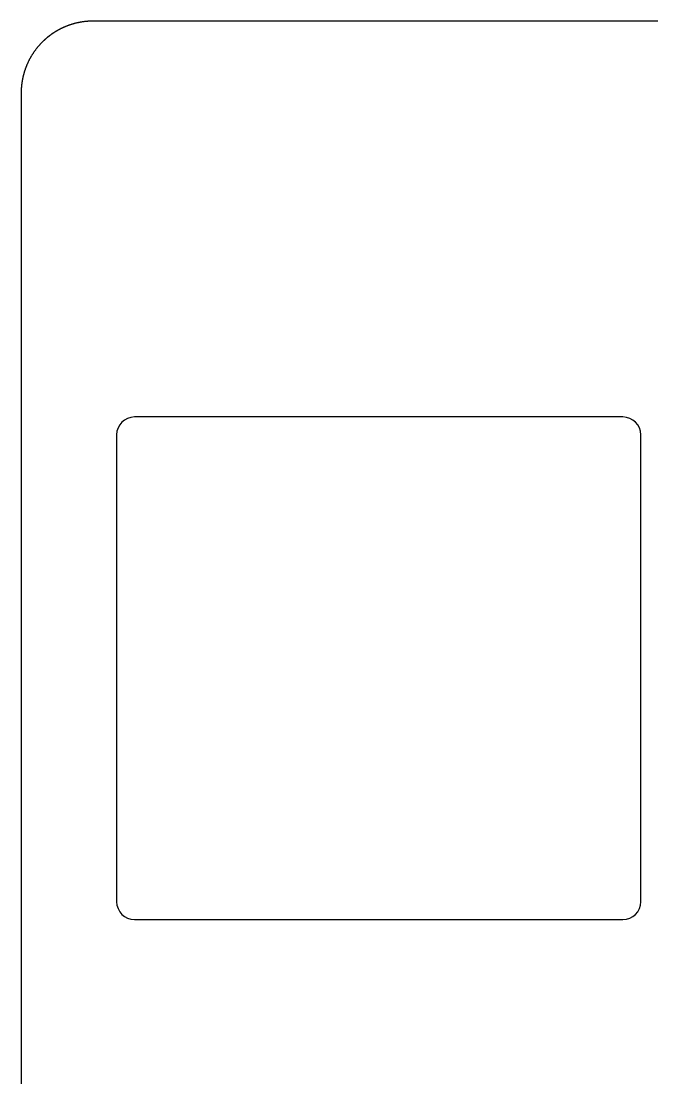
# Model space of a CAD drawing. Header units: millimetres. Extents: x -10 to 277, y -95 to 18.
# Drawn here: x -9.9 to 7.66, y -11.41 to 18.03 of the extents above; entities that cross this region are included whole.
import ezdxf

# ---------------------------------------------------------------- set-up
doc = ezdxf.new("R2010")
doc.units = ezdxf.units.MM
doc.header["$MEASUREMENT"] = 0
doc.layers.add('Edge.Cuts', color=53, linetype='CONTINUOUS')

msp = doc.modelspace()

# ---------------------------------------------------------------- linework, layer by layer
at = {"layer": 'Edge.Cuts', "linetype": 'Continuous'}
for p, q in [((-8.424894, 17.955894), (-8.437087, 17.952535)), ((-8.41268, 17.959175), (-8.424894, 17.955894)), ((-8.400446, 17.962379), (-8.41268, 17.959175)), ((-8.388191, 17.965505), (-8.400446, 17.962379)), ((-8.375918, 17.968553), (-8.388191, 17.965505)), ((-8.363626, 17.971524), (-8.375918, 17.968553)), ((-8.351316, 17.974417), (-8.363626, 17.971524)), ((-8.338988, 17.977232), (-8.351316, 17.974417)), ((-8.326642, 17.979969), (-8.338988, 17.977232)), ((-8.31428, 17.982628), (-8.326642, 17.979969)), ((-8.301902, 17.985208), (-8.31428, 17.982628)), ((-8.289507, 17.98771), (-8.301902, 17.985208)), ((-8.277098, 17.990134), (-8.289507, 17.98771)), ((-8.264673, 17.992479), (-8.277098, 17.990134)), ((-8.252234, 17.994745), (-8.264673, 17.992479)), ((-8.239781, 17.996933), (-8.252234, 17.994745)), ((-8.227315, 17.999041), (-8.239781, 17.996933)), ((-8.214836, 18.001071), (-8.227315, 17.999041)), ((-8.202344, 18.003022), (-8.214836, 18.001071)), ((-8.18984, 18.004894), (-8.202344, 18.003022)), ((-8.177325, 18.006686), (-8.18984, 18.004894)), ((-8.164798, 18.0084), (-8.177325, 18.006686)), ((-8.152261, 18.010034), (-8.164798, 18.0084)), ((-8.139714, 18.011589), (-8.152261, 18.010034)), ((-8.127157, 18.013064), (-8.139714, 18.011589)), ((-8.114592, 18.01446), (-8.127157, 18.013064)), ((-8.102017, 18.015777), (-8.114592, 18.01446)), ((-8.089434, 18.017014), (-8.102017, 18.015777)), ((-8.076843, 18.018171), (-8.089434, 18.017014)), ((-8.064245, 18.019249), (-8.076843, 18.018171)), ((-8.05164, 18.020247), (-8.064245, 18.019249)), ((-8.039028, 18.021166), (-8.05164, 18.020247)), ((-8.02641, 18.022004), (-8.039028, 18.021166)), ((-8.013787, 18.022763), (-8.02641, 18.022004)), ((-8.001159, 18.023442), (-8.013787, 18.022763)), ((-7.988526, 18.024042), (-8.001159, 18.023442)), ((-7.975889, 18.024561), (-7.988526, 18.024042)), ((-7.963248, 18.025001), (-7.975889, 18.024561)), ((-7.950603, 18.02536), (-7.963248, 18.025001)), ((-7.937956, 18.02564), (-7.950603, 18.02536)), ((-7.925306, 18.02584), (-7.937956, 18.02564)), ((-7.912654, 18.02596), (-7.925306, 18.02584)), ((-7.9, 18.026), (-7.912654, 18.02596)), ((12.1584, 18.026), (-7.9, 18.026)), ((-9.051356, 17.661343), (-9.056521, 17.657695)), ((-9.046179, 17.664976), (-9.051356, 17.661343)), ((-9.040991, 17.668592), (-9.046179, 17.664976)), ((-9.035791, 17.672192), (-9.040991, 17.668592)), ((-9.03058, 17.675775), (-9.035791, 17.672192)), ((-9.025357, 17.679343), (-9.03058, 17.675775)), ((-9.020124, 17.682893), (-9.025357, 17.679343)), ((-9.014879, 17.686427), (-9.020124, 17.682893)), ((-9.009623, 17.689944), (-9.014879, 17.686427)), ((-9.004355, 17.693444), (-9.009623, 17.689944)), ((-8.999077, 17.696928), (-9.004355, 17.693444)), ((-8.993787, 17.700396), (-8.999077, 17.696928)), ((-8.988487, 17.703846), (-8.993787, 17.700396)), ((-8.983176, 17.70728), (-8.988487, 17.703846)), ((-8.977854, 17.710696), (-8.983176, 17.70728)), ((-8.972521, 17.714097), (-8.977854, 17.710696)), ((-8.967178, 17.71748), (-8.972521, 17.714097)), ((-8.961823, 17.720846), (-8.967178, 17.71748)), ((-8.956458, 17.724195), (-8.961823, 17.720846)), ((-8.951082, 17.727528), (-8.956458, 17.724195)), ((-8.945696, 17.730843), (-8.951082, 17.727528)), ((-8.940299, 17.734142), (-8.945696, 17.730843)), ((-8.934893, 17.737423), (-8.940299, 17.734142)), ((-8.929475, 17.740687), (-8.934893, 17.737423)), ((-8.924047, 17.743934), (-8.929475, 17.740687)), ((-8.918609, 17.747164), (-8.924047, 17.743934)), ((-8.913161, 17.750376), (-8.918609, 17.747164)), ((-8.907702, 17.753572), (-8.913161, 17.750376)), ((-8.902234, 17.75675), (-8.907702, 17.753572)), ((-8.896755, 17.759911), (-8.902234, 17.75675)), ((-8.891267, 17.763055), (-8.896755, 17.759911)), ((-8.885768, 17.766181), (-8.891267, 17.763055)), ((-8.88026, 17.76929), (-8.885768, 17.766181)), ((-8.874741, 17.772381), (-8.88026, 17.76929)), ((-8.869213, 17.775455), (-8.874741, 17.772381)), ((-8.863675, 17.778512), (-8.869213, 17.775455)), ((-8.858128, 17.78155), (-8.863675, 17.778512)), ((-8.852571, 17.784572), (-8.858128, 17.78155)), ((-8.847004, 17.787576), (-8.852571, 17.784572)), ((-8.841428, 17.790562), (-8.847004, 17.787576)), ((-8.835843, 17.79353), (-8.841428, 17.790562)), ((-8.830247, 17.796482), (-8.835843, 17.79353)), ((-8.824643, 17.799415), (-8.830247, 17.796482)), ((-8.81903, 17.80233), (-8.824643, 17.799415)), ((-8.813407, 17.805228), (-8.81903, 17.80233)), ((-8.807775, 17.808108), (-8.813407, 17.805228)), ((-8.802134, 17.81097), (-8.807775, 17.808108)), ((-8.796484, 17.813815), (-8.802134, 17.81097)), ((-8.790825, 17.816641), (-8.796484, 17.813815)), ((-8.785157, 17.81945), (-8.790825, 17.816641)), ((-8.77948, 17.82224), (-8.785157, 17.81945)), ((-8.773794, 17.825013), (-8.77948, 17.82224)), ((-8.7681, 17.827767), (-8.773794, 17.825013)), ((-8.762397, 17.830504), (-8.7681, 17.827767)), ((-8.756685, 17.833223), (-8.762397, 17.830504)), ((-8.750965, 17.835923), (-8.756685, 17.833223)), ((-8.745236, 17.838606), (-8.750965, 17.835923)), ((-8.739499, 17.84127), (-8.745236, 17.838606)), ((-8.733753, 17.843916), (-8.739499, 17.84127)), ((-8.727999, 17.846544), (-8.733753, 17.843916)), ((-8.722237, 17.849154), (-8.727999, 17.846544)), ((-8.716466, 17.851746), (-8.722237, 17.849154)), ((-8.710688, 17.854319), (-8.716466, 17.851746)), ((-8.704901, 17.856874), (-8.710688, 17.854319)), ((-8.699106, 17.859411), (-8.704901, 17.856874)), ((-8.693303, 17.861929), (-8.699106, 17.859411)), ((-8.687492, 17.864429), (-8.693303, 17.861929)), ((-8.681674, 17.866911), (-8.687492, 17.864429)), ((-8.675847, 17.869374), (-8.681674, 17.866911)), ((-8.670013, 17.871819), (-8.675847, 17.869374)), ((-8.664171, 17.874245), (-8.670013, 17.871819)), ((-8.652465, 17.879042), (-8.664171, 17.874245)), ((-8.640728, 17.883765), (-8.652465, 17.879042)), ((-8.628962, 17.888414), (-8.640728, 17.883765)), ((-8.617167, 17.892988), (-8.628962, 17.888414)), ((-8.605344, 17.897487), (-8.617167, 17.892988)), ((-8.593492, 17.901912), (-8.605344, 17.897487)), ((-8.581613, 17.906261), (-8.593492, 17.901912)), ((-8.569706, 17.910535), (-8.581613, 17.906261)), ((-8.557773, 17.914734), (-8.569706, 17.910535)), ((-8.545814, 17.918857), (-8.557773, 17.914734)), ((-8.533829, 17.922904), (-8.545814, 17.918857)), ((-8.521819, 17.926875), (-8.533829, 17.922904)), ((-8.509785, 17.930771), (-8.521819, 17.926875)), ((-8.497726, 17.93459), (-8.509785, 17.930771)), ((-8.485644, 17.938332), (-8.497726, 17.93459)), ((-8.473538, 17.941998), (-8.485644, 17.938332)), ((-8.46141, 17.945587), (-8.473538, 17.941998)), ((-8.449259, 17.9491), (-8.46141, 17.945587)), ((-8.437087, 17.952535), (-8.449259, 17.9491)), ((-9.383928, 17.366855), (-9.392378, 17.357445)), ((-9.375418, 17.376213), (-9.383928, 17.366855)), ((-9.366849, 17.385517), (-9.375418, 17.376213)), ((-9.35822, 17.394767), (-9.366849, 17.385517)), ((-9.349533, 17.403963), (-9.35822, 17.394767)), ((-9.340787, 17.413104), (-9.349533, 17.403963)), ((-9.331982, 17.422191), (-9.340787, 17.413104)), ((-9.32312, 17.431223), (-9.331982, 17.422191)), ((-9.3142, 17.4402), (-9.32312, 17.431223)), ((-9.312567, 17.441831), (-9.3142, 17.4402)), ((-9.308077, 17.446296), (-9.312567, 17.441831)), ((-9.303575, 17.450746), (-9.308077, 17.446296)), ((-9.299058, 17.455182), (-9.303575, 17.450746)), ((-9.294528, 17.459602), (-9.299058, 17.455182)), ((-9.289984, 17.464009), (-9.294528, 17.459602)), ((-9.285426, 17.4684), (-9.289984, 17.464009)), ((-9.280854, 17.472778), (-9.285426, 17.4684)), ((-9.27627, 17.47714), (-9.280854, 17.472778)), ((-9.271671, 17.481489), (-9.27627, 17.47714)), ((-9.267059, 17.485821), (-9.271671, 17.481489)), ((-9.262433, 17.49014), (-9.267059, 17.485821)), ((-9.257794, 17.494443), (-9.262433, 17.49014)), ((-9.253141, 17.498733), (-9.257794, 17.494443)), ((-9.248475, 17.503006), (-9.253141, 17.498733)), ((-9.243796, 17.507265), (-9.248475, 17.503006)), ((-9.239104, 17.511509), (-9.243796, 17.507265)), ((-9.234397, 17.515738), (-9.239104, 17.511509)), ((-9.229678, 17.519952), (-9.234397, 17.515738)), ((-9.224946, 17.524151), (-9.229678, 17.519952)), ((-9.220201, 17.528335), (-9.224946, 17.524151)), ((-9.215442, 17.532504), (-9.220201, 17.528335)), ((-9.210671, 17.536657), (-9.215442, 17.532504)), ((-9.205886, 17.540796), (-9.210671, 17.536657)), ((-9.201089, 17.544918), (-9.205886, 17.540796)), ((-9.196278, 17.549027), (-9.201089, 17.544918)), ((-9.191455, 17.553119), (-9.196278, 17.549027)), ((-9.186618, 17.557196), (-9.191455, 17.553119)), ((-9.18177, 17.561258), (-9.186618, 17.557196)), ((-9.176907, 17.565304), (-9.18177, 17.561258)), ((-9.172034, 17.569335), (-9.176907, 17.565304)), ((-9.167146, 17.573351), (-9.172034, 17.569335)), ((-9.162247, 17.57735), (-9.167146, 17.573351)), ((-9.157334, 17.581335), (-9.162247, 17.57735)), ((-9.15241, 17.585303), (-9.157334, 17.581335)), ((-9.147472, 17.589256), (-9.15241, 17.585303)), ((-9.142523, 17.593193), (-9.147472, 17.589256)), ((-9.13756, 17.597115), (-9.142523, 17.593193)), ((-9.132586, 17.601021), (-9.13756, 17.597115)), ((-9.127599, 17.604911), (-9.132586, 17.601021)), ((-9.122601, 17.608785), (-9.127599, 17.604911)), ((-9.117589, 17.612644), (-9.122601, 17.608785)), ((-9.112566, 17.616486), (-9.117589, 17.612644)), ((-9.107531, 17.620313), (-9.112566, 17.616486)), ((-9.102484, 17.624123), (-9.107531, 17.620313)), ((-9.097424, 17.627918), (-9.102484, 17.624123)), ((-9.092353, 17.631696), (-9.097424, 17.627918)), ((-9.087269, 17.635459), (-9.092353, 17.631696)), ((-9.082174, 17.639205), (-9.087269, 17.635459)), ((-9.077067, 17.642936), (-9.082174, 17.639205)), ((-9.071948, 17.64665), (-9.077067, 17.642936)), ((-9.066817, 17.650348), (-9.071948, 17.64665)), ((-9.061676, 17.654029), (-9.066817, 17.650348)), ((-9.056521, 17.657695), (-9.061676, 17.654029)), ((-9.603534, 17.073827), (-9.610126, 17.063034)), ((-9.596875, 17.084578), (-9.603534, 17.073827)), ((-9.590148, 17.095286), (-9.596875, 17.084578)), ((-9.583353, 17.105951), (-9.590148, 17.095286)), ((-9.576491, 17.116572), (-9.583353, 17.105951)), ((-9.569563, 17.12715), (-9.576491, 17.116572)), ((-9.562567, 17.137684), (-9.569563, 17.12715)), ((-9.555506, 17.148173), (-9.562567, 17.137684)), ((-9.548378, 17.158617), (-9.555506, 17.148173)), ((-9.541184, 17.169016), (-9.548378, 17.158617)), ((-9.533925, 17.179368), (-9.541184, 17.169016)), ((-9.526601, 17.189675), (-9.533925, 17.179368)), ((-9.519211, 17.199935), (-9.526601, 17.189675)), ((-9.511757, 17.210148), (-9.519211, 17.199935)), ((-9.504239, 17.220313), (-9.511757, 17.210148)), ((-9.496656, 17.230431), (-9.504239, 17.220313)), ((-9.48901, 17.2405), (-9.496656, 17.230431)), ((-9.4813, 17.250521), (-9.48901, 17.2405)), ((-9.473526, 17.260493), (-9.4813, 17.250521)), ((-9.46569, 17.270416), (-9.473526, 17.260493)), ((-9.457791, 17.280289), (-9.46569, 17.270416)), ((-9.44983, 17.290113), (-9.457791, 17.280289)), ((-9.441806, 17.299885), (-9.44983, 17.290113)), ((-9.433721, 17.309607), (-9.441806, 17.299885)), ((-9.425574, 17.319278), (-9.433721, 17.309607)), ((-9.417366, 17.328898), (-9.425574, 17.319278)), ((-9.409097, 17.338466), (-9.417366, 17.328898)), ((-9.400768, 17.347982), (-9.409097, 17.338466)), ((-9.392378, 17.357445), (-9.400768, 17.347982)), ((-9.752084, 16.78082), (-9.754462, 16.774958)), ((-9.749687, 16.786674), (-9.752084, 16.78082)), ((-9.747272, 16.79252), (-9.749687, 16.786674)), ((-9.742386, 16.80419), (-9.747272, 16.79252)), ((-9.737427, 16.815829), (-9.742386, 16.80419)), ((-9.732394, 16.827436), (-9.737427, 16.815829)), ((-9.727287, 16.83901), (-9.732394, 16.827436)), ((-9.722108, 16.850552), (-9.727287, 16.83901)), ((-9.716856, 16.862061), (-9.722108, 16.850552)), ((-9.711531, 16.873537), (-9.716856, 16.862061)), ((-9.706134, 16.884978), (-9.711531, 16.873537)), ((-9.700665, 16.896385), (-9.706134, 16.884978)), ((-9.695124, 16.907757), (-9.700665, 16.896385)), ((-9.689511, 16.919093), (-9.695124, 16.907757)), ((-9.683826, 16.930394), (-9.689511, 16.919093)), ((-9.678071, 16.941658), (-9.683826, 16.930394)), ((-9.672244, 16.952885), (-9.678071, 16.941658)), ((-9.666347, 16.964075), (-9.672244, 16.952885)), ((-9.660379, 16.975228), (-9.666347, 16.964075)), ((-9.65434, 16.986342), (-9.660379, 16.975228)), ((-9.648232, 16.997417), (-9.65434, 16.986342)), ((-9.642054, 17.008454), (-9.648232, 16.997417)), ((-9.635806, 17.019451), (-9.642054, 17.008454)), ((-9.62949, 17.030408), (-9.635806, 17.019451)), ((-9.623104, 17.041324), (-9.62949, 17.030408)), ((-9.616649, 17.0522), (-9.623104, 17.041324)), ((-9.610126, 17.063034), (-9.616649, 17.0522)), ((-9.846407, 16.485906), (-9.847852, 16.479748)), ((-9.844943, 16.492058), (-9.846407, 16.485906)), ((-9.843459, 16.498207), (-9.844943, 16.492058)), ((-9.841956, 16.50435), (-9.843459, 16.498207)), ((-9.840433, 16.510489), (-9.841956, 16.50435)), ((-9.838891, 16.516622), (-9.840433, 16.510489)), ((-9.83733, 16.522751), (-9.838891, 16.516622)), ((-9.835749, 16.528875), (-9.83733, 16.522751)), ((-9.834149, 16.534995), (-9.835749, 16.528875)), ((-9.832529, 16.541108), (-9.834149, 16.534995)), ((-9.83089, 16.547217), (-9.832529, 16.541108)), ((-9.829232, 16.553321), (-9.83089, 16.547217)), ((-9.827554, 16.55942), (-9.829232, 16.553321)), ((-9.825858, 16.565512), (-9.827554, 16.55942)), ((-9.824141, 16.5716), (-9.825858, 16.565512)), ((-9.822406, 16.577683), (-9.824141, 16.5716)), ((-9.820651, 16.58376), (-9.822406, 16.577683)), ((-9.818878, 16.589831), (-9.820651, 16.58376)), ((-9.817085, 16.595897), (-9.818878, 16.589831)), ((-9.815272, 16.601957), (-9.817085, 16.595897)), ((-9.813441, 16.608011), (-9.815272, 16.601957)), ((-9.81159, 16.61406), (-9.813441, 16.608011)), ((-9.809721, 16.620103), (-9.81159, 16.61406)), ((-9.807832, 16.626139), (-9.809721, 16.620103)), ((-9.805924, 16.63217), (-9.807832, 16.626139)), ((-9.803997, 16.638195), (-9.805924, 16.63217)), ((-9.802051, 16.644214), (-9.803997, 16.638195)), ((-9.800086, 16.650226), (-9.802051, 16.644214)), ((-9.798102, 16.656232), (-9.800086, 16.650226)), ((-9.796099, 16.662232), (-9.798102, 16.656232)), ((-9.794077, 16.668226), (-9.796099, 16.662232)), ((-9.792036, 16.674213), (-9.794077, 16.668226)), ((-9.789976, 16.680194), (-9.792036, 16.674213)), ((-9.787898, 16.686168), (-9.789976, 16.680194)), ((-9.7858, 16.692136), (-9.787898, 16.686168)), ((-9.783684, 16.698097), (-9.7858, 16.692136)), ((-9.781548, 16.704052), (-9.783684, 16.698097)), ((-9.779394, 16.709999), (-9.781548, 16.704052)), ((-9.777221, 16.71594), (-9.779394, 16.709999)), ((-9.775029, 16.721874), (-9.777221, 16.71594)), ((-9.772819, 16.727801), (-9.775029, 16.721874)), ((-9.77059, 16.733721), (-9.772819, 16.727801)), ((-9.768342, 16.739633), (-9.77059, 16.733721)), ((-9.766075, 16.745539), (-9.768342, 16.739633)), ((-9.76379, 16.751438), (-9.766075, 16.745539)), ((-9.761486, 16.757329), (-9.76379, 16.751438)), ((-9.759163, 16.763213), (-9.761486, 16.757329)), ((-9.756822, 16.769089), (-9.759163, 16.763213)), ((-9.754462, 16.774958), (-9.756822, 16.769089)), ((-9.893051, 16.192627), (-9.893568, 16.186323)), ((-9.892515, 16.19893), (-9.893051, 16.192627)), ((-9.891958, 16.205229), (-9.892515, 16.19893)), ((-9.891381, 16.211528), (-9.891958, 16.205229)), ((-9.890785, 16.217824), (-9.891381, 16.211528)), ((-9.890169, 16.224119), (-9.890785, 16.217824)), ((-9.889532, 16.230411), (-9.890169, 16.224119)), ((-9.888876, 16.236702), (-9.889532, 16.230411)), ((-9.8882, 16.24299), (-9.888876, 16.236702)), ((-9.887504, 16.249276), (-9.8882, 16.24299)), ((-9.886788, 16.255559), (-9.887504, 16.249276)), ((-9.886053, 16.261841), (-9.886788, 16.255559)), ((-9.885297, 16.26812), (-9.886053, 16.261841)), ((-9.884522, 16.274397), (-9.885297, 16.26812)), ((-9.883726, 16.28067), (-9.884522, 16.274397)), ((-9.882911, 16.286942), (-9.883726, 16.28067)), ((-9.882076, 16.29321), (-9.882911, 16.286942)), ((-9.881221, 16.299477), (-9.882076, 16.29321)), ((-9.880347, 16.305739), (-9.881221, 16.299477)), ((-9.879452, 16.312), (-9.880347, 16.305739)), ((-9.878538, 16.318257), (-9.879452, 16.312)), ((-9.877604, 16.324512), (-9.878538, 16.318257)), ((-9.876651, 16.330764), (-9.877604, 16.324512)), ((-9.875677, 16.337013), (-9.876651, 16.330764)), ((-9.874684, 16.343258), (-9.875677, 16.337013)), ((-9.873671, 16.3495), (-9.874684, 16.343258)), ((-9.872638, 16.355739), (-9.873671, 16.3495)), ((-9.871585, 16.361975), (-9.872638, 16.355739)), ((-9.870513, 16.368207), (-9.871585, 16.361975)), ((-9.869421, 16.374436), (-9.870513, 16.368207)), ((-9.868309, 16.380661), (-9.869421, 16.374436)), ((-9.867178, 16.386884), (-9.868309, 16.380661)), ((-9.866027, 16.393102), (-9.867178, 16.386884)), ((-9.864856, 16.399317), (-9.866027, 16.393102)), ((-9.863666, 16.405528), (-9.864856, 16.399317)), ((-9.862456, 16.411735), (-9.863666, 16.405528)), ((-9.861226, 16.417938), (-9.862456, 16.411735)), ((-9.859977, 16.424138), (-9.861226, 16.417938)), ((-9.858708, 16.430333), (-9.859977, 16.424138)), ((-9.857419, 16.436525), (-9.858708, 16.430333)), ((-9.856111, 16.442712), (-9.857419, 16.436525)), ((-9.854784, 16.448896), (-9.856111, 16.442712)), ((-9.853436, 16.455075), (-9.854784, 16.448896)), ((-9.85207, 16.46125), (-9.853436, 16.455075)), ((-9.850683, 16.46742), (-9.85207, 16.46125)), ((-9.849277, 16.473587), (-9.850683, 16.46742)), ((-9.847852, 16.479748), (-9.849277, 16.473587)), ((-9.899999, 16.028308), (-9.9, 16.026)), ((-9.9, 16.026), (-9.9, -93.226)), ((-9.899981, 16.03464), (-9.899999, 16.028308)), ((-9.899944, 16.040969), (-9.899981, 16.03464)), ((-9.899887, 16.047299), (-9.899944, 16.040969)), ((-9.899809, 16.053627), (-9.899887, 16.047299)), ((-9.899712, 16.059957), (-9.899809, 16.053627)), ((-9.899595, 16.066284), (-9.899712, 16.059957)), ((-9.899457, 16.072612), (-9.899595, 16.066284)), ((-9.8993, 16.078937), (-9.899457, 16.072612)), ((-9.899123, 16.085264), (-9.8993, 16.078937)), ((-9.898925, 16.091588), (-9.899123, 16.085264)), ((-9.898708, 16.097912), (-9.898925, 16.091588)), ((-9.898471, 16.104235), (-9.898708, 16.097912)), ((-9.898213, 16.110557), (-9.898471, 16.104235)), ((-9.897936, 16.116877), (-9.898213, 16.110557)), ((-9.897639, 16.123198), (-9.897936, 16.116877)), ((-9.897322, 16.129516), (-9.897639, 16.123198)), ((-9.896984, 16.135834), (-9.897322, 16.129516)), ((-9.896627, 16.14215), (-9.896984, 16.135834)), ((-9.89625, 16.148465), (-9.896627, 16.14215)), ((-9.895853, 16.154778), (-9.89625, 16.148465)), ((-9.895436, 16.161091), (-9.895853, 16.154778)), ((-9.894999, 16.1674), (-9.895436, 16.161091)), ((-9.894542, 16.17371), (-9.894999, 16.1674)), ((-9.894065, 16.180017), (-9.894542, 16.17371)), ((-9.893568, 16.186323), (-9.894065, 16.180017)), ((6.858916, 7), (-6.741083, 7)), ((-7.241084, 6.499999), (-7.241084, -6.499999)), ((7.358916, -6.5), (7.358916, 6.5)), ((-6.741083, -7), (6.858916, -7))]:
    msp.add_line(p, q, dxfattribs=at)
at = {"layer": 'Edge.Cuts'}
for centre, radius, start, end in [((-6.741083, 6.499999), 0.500001, 90, 180), ((6.858916, 6.5), 0.5, 0, 90), ((-6.741083, -6.499999), 0.500001, 180, 270), ((6.858916, -6.5), 0.5, 270, 0)]:
    msp.add_arc(centre, radius, start, end, dxfattribs=at)

doc.saveas('drawing.dxf')
